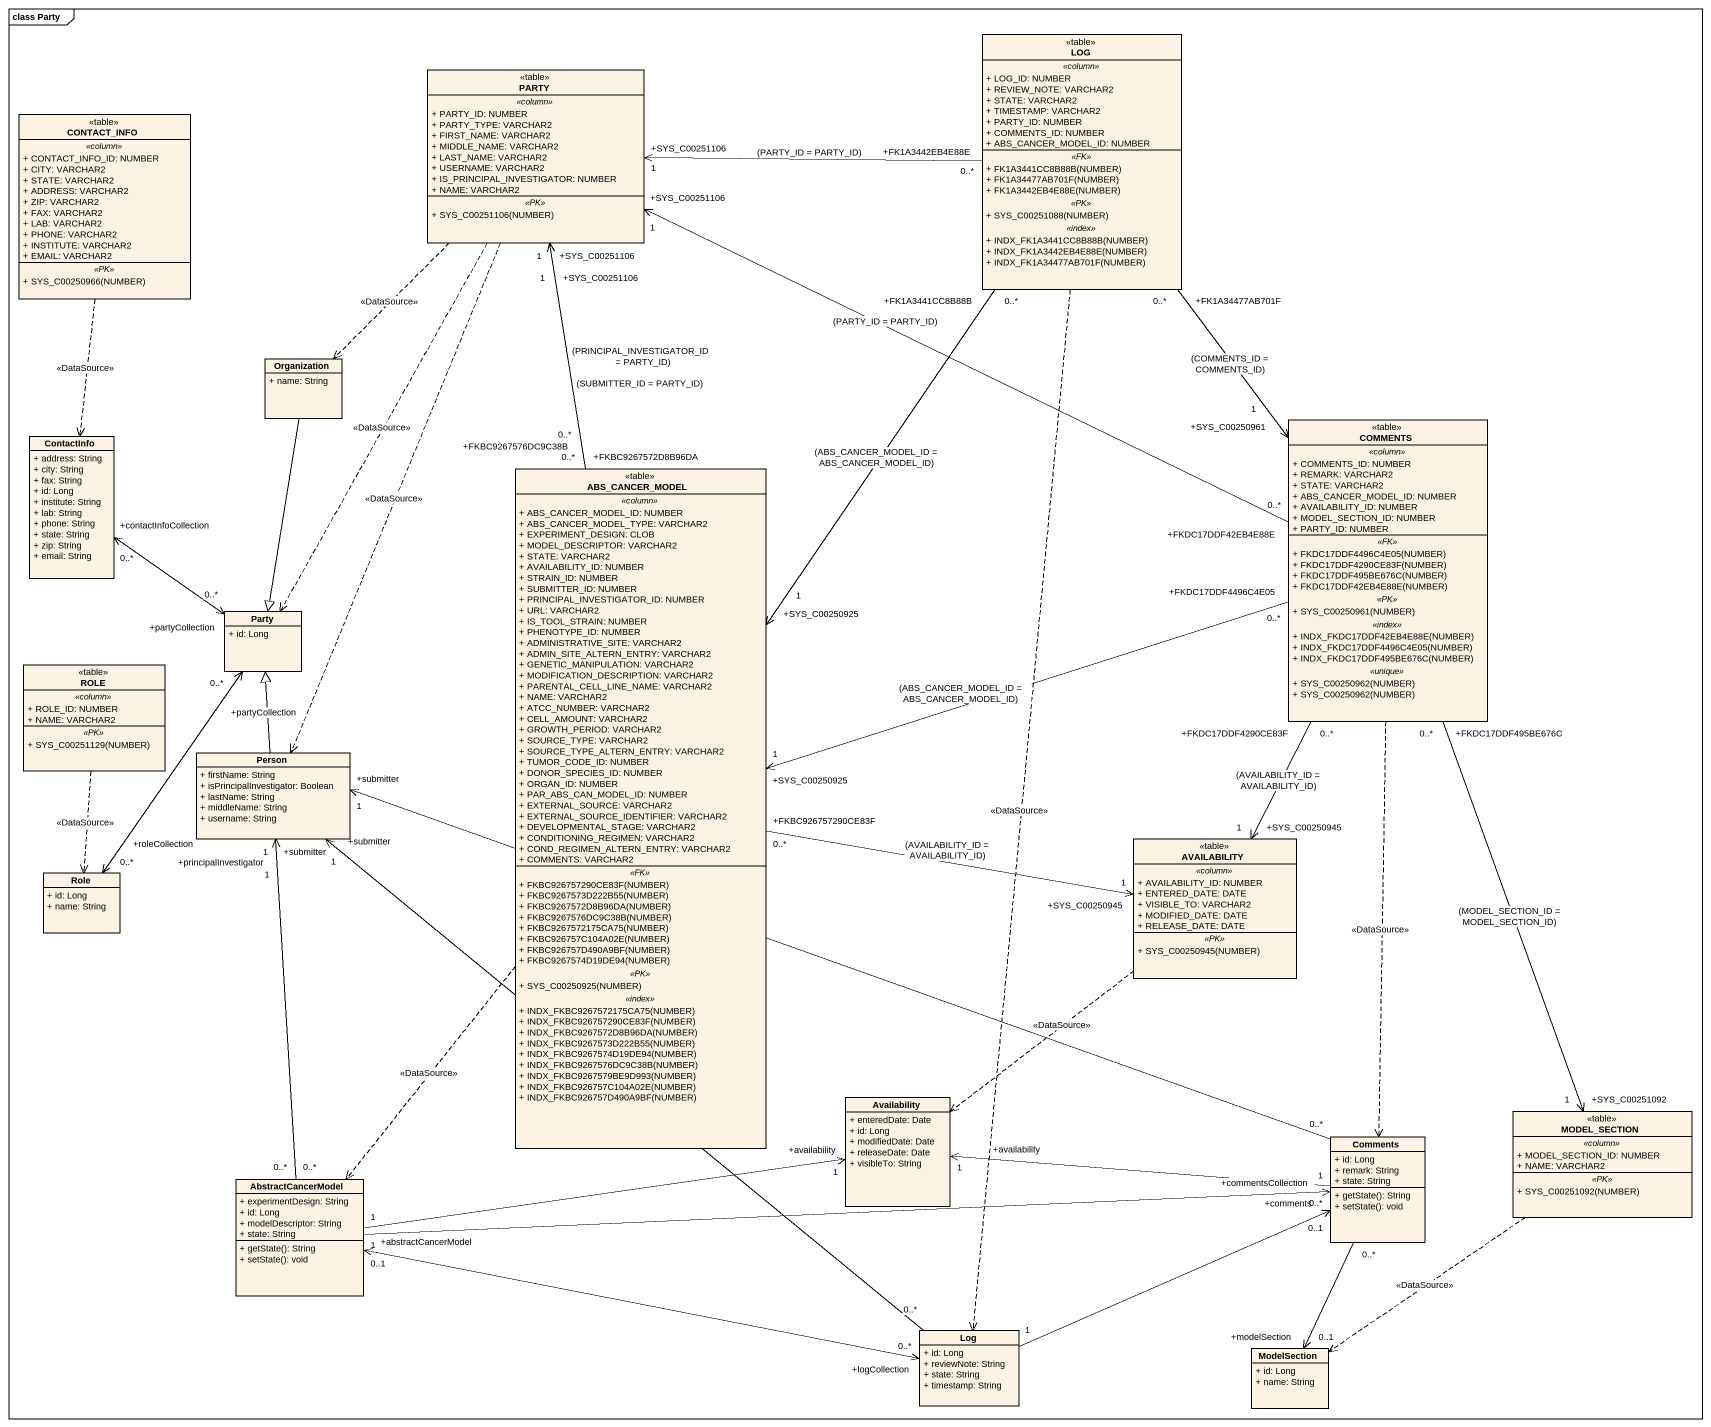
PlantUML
@startuml
mainframe class Party
hide circle
hide empty members
skinparam classAttributeIconSize 0
class LOG <<table>> {
  .. <<column>> ..
  + LOG_ID: NUMBER
  + REVIEW_NOTE: VARCHAR2
  + STATE: VARCHAR2
  + TIMESTAMP: VARCHAR2
  + PARTY_ID: NUMBER
  + COMMENTS_ID: NUMBER
  + ABS_CANCER_MODEL_ID: NUMBER
  .. <<FK>> ..
  + FK1A3441CC8B88B(NUMBER)
  + FK1A34477AB701F(NUMBER)
  + FK1A3442EB4E88E(NUMBER)
  .. <<PK>> ..
  + SYS_C00251088(NUMBER)
  .. <<index>> ..
  + INDX_FK1A3441CC8B88B(NUMBER)
  + INDX_FK1A3442EB4E88E(NUMBER)
  + INDX_FK1A34477AB701F(NUMBER)
}
class PARTY <<table>> {
  .. <<column>> ..
  + PARTY_ID: NUMBER
  + PARTY_TYPE: VARCHAR2
  + FIRST_NAME: VARCHAR2
  + MIDDLE_NAME: VARCHAR2
  + LAST_NAME: VARCHAR2
  + USERNAME: VARCHAR2
  + IS_PRINCIPAL_INVESTIGATOR: NUMBER
  + NAME: VARCHAR2
  .. <<PK>> ..
  + SYS_C00251106(NUMBER)
}
class CONTACT_INFO <<table>> {
  .. <<column>> ..
  + CONTACT_INFO_ID: NUMBER
  + CITY: VARCHAR2
  + STATE: VARCHAR2
  + ADDRESS: VARCHAR2
  + ZIP: VARCHAR2
  + FAX: VARCHAR2
  + LAB: VARCHAR2
  + PHONE: VARCHAR2
  + INSTITUTE: VARCHAR2
  + EMAIL: VARCHAR2
  .. <<PK>> ..
  + SYS_C00250966(NUMBER)
}
class Organization {
  + name: String
}
class ContactInfo {
  + address: String
  + city: String
  + fax: String
  + id: Long
  + institute: String
  + lab: String
  + phone: String
  + state: String
  + zip: String
  + email: String
}
class COMMENTS <<table>> {
  .. <<column>> ..
  + COMMENTS_ID: NUMBER
  + REMARK: VARCHAR2
  + STATE: VARCHAR2
  + ABS_CANCER_MODEL_ID: NUMBER
  + AVAILABILITY_ID: NUMBER
  + MODEL_SECTION_ID: NUMBER
  + PARTY_ID: NUMBER
  .. <<FK>> ..
  + FKDC17DDF4496C4E05(NUMBER)
  + FKDC17DDF4290CE83F(NUMBER)
  + FKDC17DDF495BE676C(NUMBER)
  + FKDC17DDF42EB4E88E(NUMBER)
  .. <<PK>> ..
  + SYS_C00250961(NUMBER)
  .. <<index>> ..
  + INDX_FKDC17DDF42EB4E88E(NUMBER)
  + INDX_FKDC17DDF4496C4E05(NUMBER)
  + INDX_FKDC17DDF495BE676C(NUMBER)
  .. <<unique>> ..
  + SYS_C00250962(NUMBER)
  + SYS_C00250962(NUMBER)
}
class ABS_CANCER_MODEL <<table>> {
  .. <<column>> ..
  + ABS_CANCER_MODEL_ID: NUMBER
  + ABS_CANCER_MODEL_TYPE: VARCHAR2
  + EXPERIMENT_DESIGN: CLOB
  + MODEL_DESCRIPTOR: VARCHAR2
  + STATE: VARCHAR2
  + AVAILABILITY_ID: NUMBER
  + STRAIN_ID: NUMBER
  + SUBMITTER_ID: NUMBER
  + PRINCIPAL_INVESTIGATOR_ID: NUMBER
  + URL: VARCHAR2
  + IS_TOOL_STRAIN: NUMBER
  + PHENOTYPE_ID: NUMBER
  + ADMINISTRATIVE_SITE: VARCHAR2
  + ADMIN_SITE_ALTERN_ENTRY: VARCHAR2
  + GENETIC_MANIPULATION: VARCHAR2
  + MODIFICATION_DESCRIPTION: VARCHAR2
  + PARENTAL_CELL_LINE_NAME: VARCHAR2
  + NAME: VARCHAR2
  + ATCC_NUMBER: VARCHAR2
  + CELL_AMOUNT: VARCHAR2
  + GROWTH_PERIOD: VARCHAR2
  + SOURCE_TYPE: VARCHAR2
  + SOURCE_TYPE_ALTERN_ENTRY: VARCHAR2
  + TUMOR_CODE_ID: NUMBER
  + DONOR_SPECIES_ID: NUMBER
  + ORGAN_ID: NUMBER
  + PAR_ABS_CAN_MODEL_ID: NUMBER
  + EXTERNAL_SOURCE: VARCHAR2
  + EXTERNAL_SOURCE_IDENTIFIER: VARCHAR2
  + DEVELOPMENTAL_STAGE: VARCHAR2
  + CONDITIONING_REGIMEN: VARCHAR2
  + COND_REGIMEN_ALTERN_ENTRY: VARCHAR2
  + COMMENTS: VARCHAR2
  .. <<FK>> ..
  + FKBC926757290CE83F(NUMBER)
  + FKBC9267573D222B55(NUMBER)
  + FKBC9267572D8B96DA(NUMBER)
  + FKBC9267576DC9C38B(NUMBER)
  + FKBC9267572175CA75(NUMBER)
  + FKBC926757C104A02E(NUMBER)
  + FKBC926757D490A9BF(NUMBER)
  + FKBC9267574D19DE94(NUMBER)
  .. <<PK>> ..
  + SYS_C00250925(NUMBER)
  .. <<index>> ..
  + INDX_FKBC9267572175CA75(NUMBER)
  + INDX_FKBC926757290CE83F(NUMBER)
  + INDX_FKBC9267572D8B96DA(NUMBER)
  + INDX_FKBC9267573D222B55(NUMBER)
  + INDX_FKBC9267574D19DE94(NUMBER)
  + INDX_FKBC9267576DC9C38B(NUMBER)
  + INDX_FKBC9267579BE9D993(NUMBER)
  + INDX_FKBC926757C104A02E(NUMBER)
  + INDX_FKBC926757D490A9BF(NUMBER)
}
class Party {
  + id: Long
}
class ROLE <<table>> {
  .. <<column>> ..
  + ROLE_ID: NUMBER
  + NAME: VARCHAR2
  .. <<PK>> ..
  + SYS_C00251129(NUMBER)
}
class "Person" as Person_ {
  + firstName: String
  + isPrincipalInvestigator: Boolean
  + lastName: String
  + middleName: String
  + username: String
}
class Role {
  + id: Long
  + name: String
}
class AVAILABILITY <<table>> {
  .. <<column>> ..
  + AVAILABILITY_ID: NUMBER
  + ENTERED_DATE: DATE
  + VISIBLE_TO: VARCHAR2
  + MODIFIED_DATE: DATE
  + RELEASE_DATE: DATE
  .. <<PK>> ..
  + SYS_C00250945(NUMBER)
}
class Availability {
  + enteredDate: Date
  + id: Long
  + modifiedDate: Date
  + releaseDate: Date
  + visibleTo: String
}
class Comments {
  + id: Long
  + remark: String
  + state: String
  + getState(): String
  + setState(): void
}
class MODEL_SECTION <<table>> {
  .. <<column>> ..
  + MODEL_SECTION_ID: NUMBER
  + NAME: VARCHAR2
  .. <<PK>> ..
  + SYS_C00251092(NUMBER)
}
class AbstractCancerModel {
  + experimentDesign: String
  + id: Long
  + modelDescriptor: String
  + state: String
  + getState(): String
  + setState(): void
}
class Log {
  + id: Long
  + reviewNote: String
  + state: String
  + timestamp: String
}
class ModelSection {
  + id: Long
  + name: String
}
LOG "+FK1A3442EB4E88E\n0..*" -left-> "+SYS_C00251106\n1" PARTY : (PARTY_ID = PARTY_ID)
LOG "+FK1A34477AB701F\n0..*" --> "+SYS_C00250961\n1" COMMENTS : (COMMENTS_ID = COMMENTS_ID)
LOG "+FK1A3441CC8B88B\n0..*" --> "+SYS_C00250925\n1" ABS_CANCER_MODEL : (ABS_CANCER_MODEL_ID = ABS_CANCER_MODEL_ID)
LOG ..> Log : <<DataSource>>
PARTY ..> Organization : <<DataSource>>
PARTY ..> Party : <<DataSource>>
PARTY ..> Person_ : <<DataSource>>
CONTACT_INFO ..> ContactInfo : <<DataSource>>
Organization --|> Party
COMMENTS "+FKDC17DDF42EB4E88E\n0..*" -left-> "+SYS_C00251106\n1" PARTY : (PARTY_ID = PARTY_ID)
COMMENTS "+FKDC17DDF4496C4E05\n0..*" -left-> "+SYS_C00250925\n1" ABS_CANCER_MODEL : (ABS_CANCER_MODEL_ID = ABS_CANCER_MODEL_ID)
COMMENTS "+FKDC17DDF4290CE83F\n0..*" --> "+SYS_C00250945\n1" AVAILABILITY : (AVAILABILITY_ID = AVAILABILITY_ID)
COMMENTS ..> Comments : <<DataSource>>
COMMENTS "+FKDC17DDF495BE676C\n0..*" --> "+SYS_C00251092\n1" MODEL_SECTION : (MODEL_SECTION_ID = MODEL_SECTION_ID)
ABS_CANCER_MODEL "+FKBC9267572D8B96DA\n0..*" -up-> "+SYS_C00251106\n1" PARTY : (PRINCIPAL_INVESTIGATOR_ID = PARTY_ID)
ABS_CANCER_MODEL "+FKBC9267576DC9C38B\n0..*" -up-> "+SYS_C00251106\n1" PARTY : (SUBMITTER_ID = PARTY_ID)
ABS_CANCER_MODEL "+FKBC926757290CE83F\n0..*" -right-> "+SYS_C00250945\n1" AVAILABILITY : (AVAILABILITY_ID = AVAILABILITY_ID)
ABS_CANCER_MODEL ..> AbstractCancerModel : <<DataSource>>
Party "+partyCollection\n0..*" <-up-> "+contactInfoCollection\n0..*" ContactInfo
Party "+partyCollection\n0..*" <--> "+roleCollection\n0..*" Role
ROLE ..> Role : <<DataSource>>
Person_ -up-|> Party
AVAILABILITY ..> Availability : <<DataSource>>
Availability "+availability\n1" <-left- "1" AbstractCancerModel
Comments "0..*" -left-> "+submitter\n1" Person_
Comments "1" -left-> "+availability\n1" Availability
Comments "+commentsCollection\n0..*" <-left- "1" AbstractCancerModel
Comments "0..*" --> "+modelSection\n0..1" ModelSection
MODEL_SECTION ..> ModelSection : <<DataSource>>
AbstractCancerModel "0..*" -up-> "+submitter\n1" Person_
AbstractCancerModel "0..*" -up-> "+principalInvestigator\n1" Person_
Log "0..*" -up-> "+submitter\n1" Person_
Log "1" -right-> "+comments\n0..1" Comments
Log "+logCollection\n0..*" <-left-> "+abstractCancerModel\n0..1" AbstractCancerModel
@enduml
